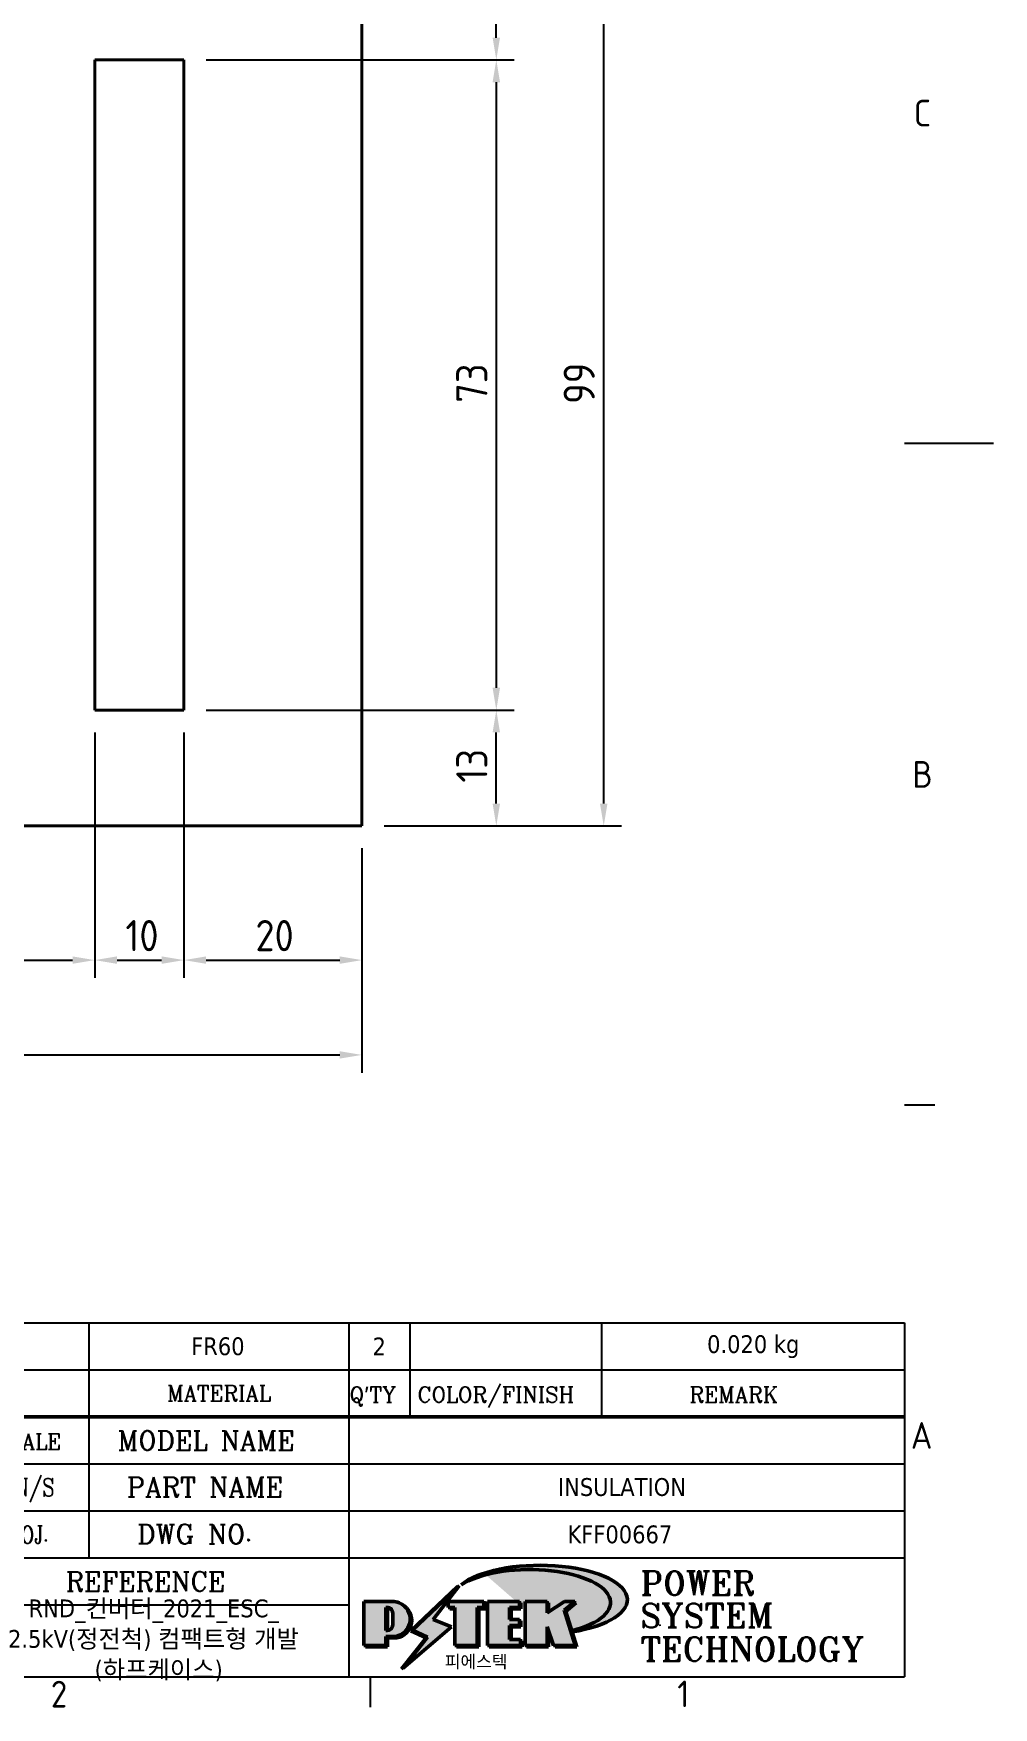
# Model space of a CAD drawing. Header units: millimetres. Extents: x 0 to 420, y 0 to 297.
# Drawn here: x 312.2 to 420, y 6.6 to 194.5 of the extents above; entities that cross this region are included whole.
import ezdxf
from ezdxf.enums import TextEntityAlignment as Align

# ---------------------------------------------------------------- set-up
doc = ezdxf.new("R2010")
doc.units = ezdxf.units.MM
doc.layers.get('0').update_dxf_attribs({"color": 3, "lineweight": 25})
for name, color, linetype, lineweight in [('가시적인 것(ISO)', 3, 'Continuous', 40), ('경계(ISO)', 7, 'Continuous', 25), ('제목(ISO)', 5, 'Continuous', 50), ('치수(ISO)', 2, 'Continuous', 25), ('해치(ISO)', 7, 'Continuous', 18)]:
    doc.layers.add(name, color=color, linetype=linetype, lineweight=lineweight)
doc.styles.add('HAN_370', font='', dxfattribs={"width": 2})
doc.styles.add('RC_284', font='ROMANC.shx')
doc.styles.add('RC_292', font='ROMANC.shx')
doc.styles.add('ROMANT_294', font='romant.shx')
doc.styles.add('문자 텍스트_PSTEK_POSCO', font='isocp.shx')
doc.styles.add('치수 텍스트_PSTEK_POSCO', font='isocp.shx')
doc.styles.add('텍스트 스타일198', font='tahoma.ttf')
doc.styles.add('텍스트 스타일333', font='ROMANC.shx', dxfattribs={"width": 0.800000011920929})
doc.styles.get('HAN_370').set_extended_font_data('GulimChe')
doc.dimstyles.new('치수_PSTEK_POSCO', dxfattribs={"dimtxt": 3.5, "dimasz": 2.5, "dimexe": 2, "dimexo": 2.5, "dimgap": 1, "dimtad": 1, "dimrnd": 1e-08, "dimdsep": 46, "dimtxsty": '치수 텍스트_PSTEK_POSCO', "dimcen": 0.09, "dimdle": 10, "dimclrd": 7, "dimclre": 7, "dimclrt": 2, "dimadec": 1, "dimazin": 2, "dimtfac": 1, "dimtmove": 0, "dimatfit": 3, "dimfxl": 0, "dimtolj": 1, "dimlwd": -1, "dimlwe": -1, "dimarcsym": 0})

# ---------------------------------------------------------------- blocks, each defined once
blk = doc.blocks.new('경계 Default Border')
at = {"layer": '경계(ISO)'}
for p, q in [((410, 74.25000190734863), (413.4000015258789, 74.25000190734863)), ((350, 10), (350, 6.599999666213989))]:
    blk.add_line(p, q, dxfattribs=at)
at = {"layer": '경계(ISO)', "flags": 128}
blk.add_lwpolyline([(420, 148.5000038146973), (410, 148.5000038146973)], dxfattribs=at)
at = {"layer": '경계(ISO)', "color": 2, "char_height": 3.00000011920929, "attachment_point": 7, "style": '문자 텍스트_PSTEK_POSCO'}
for s, insert in [('C', (411.0445395201643, 184.0963944559917)), ('B', (410.878270202895, 109.8463944559917)), ('A', (410.7144008173592, 35.61784856929444)), ('2', (314.127739416884, 6.57139439638704)), ('1', (384.4860661041481, 6.59999988079071))]:
    blk.add_mtext(s, dxfattribs=dict(at, insert=insert))
blk = doc.blocks.new('제목 블록 PSTEK')
for color, points in [(252, [(317.2195697678507, 17.0593801673321), (322.0326348870767, 21.62682475217465), (322.2781991042243, 21.94392121864296), (317.0471853425802, 16.97985676345368), (318.7512090904202, 16.1899260703855), (316.0018030350395, 12.71868385740789), (316.3356552234328, 13.00206718743325), (318.9235935156908, 16.2694494742633)]), (5, [(321.6183518841322, 17.4193704504104), (319.5281351041078, 18.24969419629727), (322.4505835294948, 22.02344462252142), (317.2195697678507, 17.0593801673321), (318.9235935156908, 16.2694494742633), (316.1741874603099, 12.79820726128571)]), (1, [(324.4839107253602, 19.60711530335299), (325.2419748254881, 19.60711530335299), (325.2419748254881, 20.25857663940324), (321.2266040451076, 20.25857663940324), (321.2266040451076, 19.60711530335299), (321.9846681452406, 19.60711530335299), (321.9846681452406, 15.3430047401139), (324.4839107253602, 15.3430047401139)]), (252, [(321.9846681452406, 19.60711530335299), (321.4042753185749, 19.60711530335299), (321.4042753185749, 19.45905590879572), (321.9846681452406, 19.45905590879572)]), (252, [(324.6615819988275, 19.45905590879572), (325.4196460989604, 19.45905590879572), (325.4196460989604, 20.11051724484596), (325.2419748254881, 20.11051724484596), (325.2419748254881, 19.60711530335299), (324.4839107253602, 19.60711530335299), (324.4839107253602, 15.3430047401139), (322.1623394187076, 15.3430047401139), (322.1623394187076, 15.19494534555726), (324.6615819988275, 15.19494534555726)]), (1, [(329.2277337269622, 20.25857663940324), (325.65654113025, 20.25857663940324), (325.65654113025, 15.3430047401139), (329.3580259941756, 15.3430047401139), (329.3580259941756, 15.9944660761648), (328.1137701654877, 15.9944660761648), (328.1137701654877, 17.56360607323003), (329.2277337269622, 17.56360607323003), (329.2277337269622, 18.25543873810179), (328.1137701654877, 18.25543873810179), (328.1137701654877, 19.60711530335299), (329.2277337269622, 19.60711530335299)]), (252, [(328.2914414389548, 19.45905590879572), (329.4054050004294, 19.45905590879572), (329.4054050004294, 20.11051724484596), (329.2277337269622, 20.11051724484596), (329.2277337269622, 19.60711530335299), (328.1137701654877, 19.60711530335299), (328.1137701654877, 18.25543873810179), (328.2914414389548, 18.25543873810179)]), (1, [(332.3312149849806, 20.25857663940324), (329.8592894925411, 20.25857663940324), (329.8592894925411, 15.3430047401139), (332.3312149849806, 15.3430047401139), (332.3312149849806, 17.4318630164523), (333.0701931098801, 15.3430047401139), (335.4855464857051, 15.3430047401139), (334.2514536401189, 19.30614745124769), (335.4379594596742, 20.25857663940324), (334.3071782107978, 20.25857663940324), (332.3312149849806, 18.99741471888304)]), (252, [(332.5088862584528, 20.1105172448466), (332.3312149849806, 20.1105172448466), (332.3312149849806, 18.99741471888368), (332.5088862584528, 19.11081371413894)]), (252, [(335.6156307331414, 20.11051724484596), (335.2535118015555, 20.11051724484596), (334.2514536401189, 19.30614745124769), (335.4855464857051, 15.3430047401139), (333.1954852176545, 15.3430047401139), (333.2478643833523, 15.19494534555726), (335.6632177591723, 15.19494534555726), (334.4291249135862, 19.15808805669106)]), (252, [(328.2914414389548, 17.41554667867274), (329.4054050004294, 17.41554667867274), (329.4054050004294, 18.10737934354514), (329.2277337269622, 18.10737934354514), (329.2277337269622, 17.56360607323003), (328.1137701654877, 17.56360607323003), (328.1137701654877, 15.9944660761648), (328.2914414389548, 15.9944660761648)]), (252, [(332.5088862584528, 16.92964231796647), (332.3312149849806, 17.43186301645164), (332.3312149849806, 15.3430047401139), (330.0369607660135, 15.3430047401139), (330.0369607660135, 15.19494534555726), (332.5088862584528, 15.19494534555726)]), (252, [(329.5356972676428, 15.8464066816075), (329.3580259941756, 15.8464066816075), (329.3580259941756, 15.3430047401139), (325.8342124037171, 15.3430047401139), (325.8342124037171, 15.19494534555726), (329.5356972676428, 15.19494534555726)])]:
    blk.add_hatch(color=color).paths.add_polyline_path(points)
h = blk.add_hatch(color=1)
edge = h.paths.add_edge_path(flags=0)
edge.add_line((314.2242174273352, 19.60711530335299), (314.2242174273352, 17.00126995915134))
edge.add_line((314.2242174273352, 17.00126995915134), (314.3485873187598, 17.00126995915134))
edge.add_arc((314.3485873187598, 17.6527312952023), 0.6514613360509371, 270, 360)
edge.add_line((315.0000486548106, 17.6527312952023), (315.0000486548106, 18.95565396730211))
edge.add_arc((314.3485873187598, 18.95565396730212), 0.6514613360508712, 0, 90)
edge.add_line((314.3485873187598, 19.60711530335299), (314.2242174273352, 19.60711530335299))
edge = h.paths.add_edge_path()
edge.add_arc((314.9847713324306, 18.28938669179658), 1.969189947606664, 269.9999999999959, 450)
edge.add_line((314.9847713324306, 20.25857663940318), (311.7664314776902, 20.25857663940324))
edge.add_line((311.7664314776902, 20.25857663940324), (311.7664314776902, 15.3430047401139))
edge.add_line((311.7664314776902, 15.3430047401139), (314.2242174273352, 15.3430047401139))
edge.add_line((314.2242174273352, 15.3430047401139), (314.2242174273352, 16.32019674418991))
edge.add_line((314.2242174273352, 16.32019674418991), (314.9847713324307, 16.32019674418991))
h = blk.add_hatch(color=252)
edge = h.paths.add_edge_path()
edge.add_arc((314.9847713324309, 18.28938669179657), 1.969189947606666, 270, 406.8278729790604)
edge.add_arc((315.1624426058984, 18.1413272972396), 1.969189947606962, -90, 53.560984836317004, ccw=False)
edge.add_line((315.1624426058984, 16.17213734963263), (314.4018887008024, 16.17213734963263))
edge.add_line((314.4018887008024, 16.17213734963263), (314.4018887008024, 15.19494534555726))
edge.add_line((314.4018887008024, 15.19494534555726), (311.9441027511573, 15.19494534555726))
edge.add_line((311.9441027511573, 15.19494534555726), (311.9441027511573, 15.3430047401139))
edge.add_line((311.9441027511573, 15.3430047401139), (314.2242174273352, 15.3430047401139))
edge.add_line((314.2242174273352, 15.3430047401139), (314.2242174273352, 16.32019674418991))
edge.add_line((314.2242174273352, 16.32019674418991), (314.9847713324309, 16.32019674418991))
h = blk.add_hatch(color=252)
edge = h.paths.add_edge_path()
edge.add_line((314.4018887008024, 19.45905590879572), (314.5262585922315, 19.45905590879572))
edge.add_arc((314.5262585922314, 18.80759457274939), 0.6514613360463194, 60.4189348879147, 90.00000000000318, ccw=False)
edge.add_arc((314.3485873187602, 18.95565396730057), 0.6514613360524251, 39.96992292766206, 90.00000000009999)
edge.add_line((314.3485873187591, 19.60711530335307), (314.2242174273352, 19.60711530335298))
edge.add_line((314.2242174273352, 19.60711530335299), (314.2242174273352, 17.00126995915134))
edge.add_line((314.2242174273352, 17.00126995915134), (314.3485873187591, 17.00126995915134))
edge.add_arc((314.3485873187568, 17.652731295233), 0.6514613360816299, 270.0000000002, 274.6930825552478)
edge.add_line((314.4018887008024, 17.0034541317032), (314.4018887008024, 19.45905590879572))
at = {"layer": '해치(ISO)'}
h = blk.add_hatch(color=140, dxfattribs=at)
edge = h.paths.add_edge_path()
edge.add_ellipse((330.3660919371412, 20.15576403068321), major_axis=(9.100907360794343, 0), ratio=0.4069904968023172, start_angle=301.3098473703837, end_angle=507.7436900681698)
edge.add_ellipse((331.5340919371412, 20.4634168429492), major_axis=(-9.82350664112931, 0), ratio=0.3942600559756514, start_angle=111.51207141178469, end_angle=334.47025347086895, ccw=False)
edge.add_line((335.1363447531188, 16.8601935978785), (335.0955236905705, 16.99119398620872))
at = {"color": 180}
for p, q in [((182.4757929790549, 51.56524660363496), (372.4757929537551, 51.56524660363496)), ((280.8758854511282, 51.56524660363496), (280.8758854511282, 41.00524660363494)), ((310.0881549537552, 51.56524660363496), (310.0881549537553, 41.00524660363494)), ((316.9044520275131, 51.56524660363496), (316.9044520275127, 41.00524660363494)), ((338.4566026226726, 51.56524660363496), (338.4566026226727, 41.00524660363494)), ((372.4757929537551, 51.56524660363496), (372.4757929537551, 11.79100474011389)), ((182.475792979055, 46.2852466036349), (372.4757929537551, 46.28524660363492)), ((280.8758854511282, 41.00524660363494), (280.8758854511282, 25.16524660363502)), ((310.088154953755, 41.00524660363494), (310.088154953755, 11.79100474011392)), ((206.451475290024, 35.72524660363497), (372.4757929537551, 35.72524660363497)), ((255.917593136736, 30.44524660363498), (372.4757929537552, 30.44524660363501)), ((255.9175931367359, 25.16524660363502), (372.4757929537552, 25.165246603635)), ((255.9175931367359, 19.88524660363481), (310.0881549537553, 19.88524660363481)), ((182.475792979055, 11.79100474011392), (372.4757929537551, 11.79100474011389))]:
    blk.add_line(p, q, dxfattribs=at)
at = {"color": 7, "lineweight": 50}
blk.add_line((206.451475290024, 41.00524660363494), (372.4757929537551, 41.00524660363496), dxfattribs=at)
at = {"color": 7}
for p, q in [((322.2781991042243, 21.94392121864296), (317.0471853425802, 16.97985676345368)), ((322.4505835294948, 22.02344462252142), (317.2195697678507, 17.0593801673321)), ((317.2195697678507, 17.0593801673321), (322.0326348870767, 21.62682475217465)), ((319.5281351041078, 18.24969419629727), (322.4505835294948, 22.02344462252142)), ((322.0326348870767, 21.62682475217465), (322.2781991042243, 21.94392121864296)), ((311.7664314776902, 20.25900474011391), (311.7664314776902, 15.34300474011391)), ((314.9847713324309, 20.25857663940324), (311.7664314776902, 20.25857663940324)), ((314.9847713324309, 20.25857663940324), (311.7664314776902, 20.25857663940324)), ((311.7664314776902, 20.25857663940324), (311.7664314776902, 15.3430047401139)), ((314.2242174273352, 17.00126995915134), (314.2242174273352, 19.60711530335299)), ((314.2242174273352, 19.60711530335299), (314.3485873187591, 19.60711530335299)), ((314.3485873187591, 19.60711530335299), (314.2242174273352, 19.60711530335299)), ((314.2242174273352, 19.60711530335299), (314.2242174273352, 17.00126995915134)), ((314.2242174273352, 17.00126995915134), (314.2242174273352, 19.60711530335299)), ((314.2242174273352, 19.60711530335299), (314.3485873187591, 19.60711530335299)), ((314.4018887008024, 19.45905590879572), (314.5262585922314, 19.45905590879572)), ((314.4018887008024, 17.0034541317032), (314.4018887008024, 19.45905590879572)), ((315.0000486548106, 18.95565396730275), (315.0000486548106, 17.65273129520161)), ((315.0000486548106, 18.95565396730275), (315.0000486548106, 17.65273129520161)), ((325.2419748254881, 20.25857663940324), (321.2266040451076, 20.25857663940324)), ((321.2266040451076, 20.25857663940324), (321.2266040451076, 19.60711530335299)), ((325.2419748254881, 20.25857663940324), (321.2266040451076, 20.25857663940324)), ((321.2266040451076, 20.25857663940324), (321.2266040451076, 19.60711530335299)), ((321.2266040451076, 19.60711530335299), (321.9846681452406, 19.60711530335299)), ((321.2266040451076, 19.60711530335299), (321.9846681452406, 19.60711530335299)), ((321.4042753185749, 19.60711530335299), (321.4042753185749, 19.45905590879572)), ((321.9846681452406, 19.60711530335299), (321.4042753185749, 19.60711530335299)), ((321.4042753185749, 19.45905590879572), (321.9846681452406, 19.45905590879572)), ((321.9846681452406, 19.60711530335299), (321.9846681452406, 15.3430047401139)), ((321.9846681452406, 19.45905590879572), (321.9846681452406, 19.60711530335299)), ((321.9846681452406, 19.60711530335299), (321.9846681452406, 15.3430047401139)), ((324.4839107253602, 19.60711530335299), (325.2419748254881, 19.60711530335299)), ((324.4839107253602, 15.3430047401139), (324.4839107253602, 19.60711530335299)), ((325.2419748254881, 19.60711530335299), (324.4839107253602, 19.60711530335299)), ((324.4839107253602, 19.60711530335299), (324.4839107253602, 15.3430047401139)), ((324.4839107253602, 19.60711530335299), (325.2419748254881, 19.60711530335299)), ((324.4839107253602, 15.3430047401139), (324.4839107253602, 19.60711530335299)), ((324.6615819988275, 19.45905590879572), (325.4196460989604, 19.45905590879572)), ((324.6615819988275, 15.19494534555726), (324.6615819988275, 19.45905590879572)), ((325.2419748254881, 19.60711530335299), (325.2419748254881, 20.25857663940324)), ((325.2419748254881, 19.60711530335299), (325.2419748254881, 20.25857663940324)), ((325.4196460989604, 20.11051724484596), (325.2419748254881, 20.11051724484596)), ((325.2419748254881, 20.11051724484596), (325.2419748254881, 19.60711530335299)), ((325.4196460989604, 19.45905590879572), (325.4196460989604, 20.11051724484596)), ((329.2277337269622, 20.25857663940324), (325.65654113025, 20.25857663940324)), ((325.65654113025, 20.25857663940324), (325.65654113025, 15.3430047401139)), ((325.65654113025, 20.25857663940324), (325.65654113025, 15.3430047401139)), ((329.2277337269622, 20.25857663940324), (325.65654113025, 20.25857663940324)), ((328.1137701654877, 18.25543873810179), (328.1137701654877, 19.60711530335299)), ((328.1137701654877, 19.60711530335299), (329.2277337269622, 19.60711530335299)), ((329.2277337269622, 19.60711530335299), (328.1137701654877, 19.60711530335299)), ((328.1137701654877, 19.60711530335299), (328.1137701654877, 18.25543873810179)), ((328.1137701654877, 18.25543873810179), (328.1137701654877, 19.60711530335299)), ((328.1137701654877, 19.60711530335299), (329.2277337269622, 19.60711530335299)), ((328.2914414389548, 18.25543873810179), (328.2914414389548, 19.45905590879572)), ((328.2914414389548, 19.45905590879572), (329.4054050004294, 19.45905590879572)), ((329.2277337269622, 19.60711530335299), (329.2277337269622, 20.25857663940324)), ((329.2277337269622, 19.60711530335299), (329.2277337269622, 20.25857663940324)), ((329.4054050004294, 20.11051724484596), (329.2277337269622, 20.11051724484596)), ((329.2277337269622, 20.11051724484596), (329.2277337269622, 19.60711530335299)), ((329.4054050004294, 19.45905590879572), (329.4054050004294, 20.11051724484596)), ((332.3312149849806, 20.25857663940324), (329.8592894925411, 20.25857663940324)), ((329.8592894925411, 20.25857663940324), (329.8592894925411, 15.3430047401139)), ((329.8592894925411, 20.25857663940324), (329.8592894925411, 15.3430047401139)), ((332.3312149849806, 20.25857663940324), (329.8592894925411, 20.25857663940324)), ((334.3071782107978, 20.25857663940324), (332.3312149849806, 18.99741471888304)), ((332.3312149849806, 18.99741471888304), (332.3312149849806, 20.25857663940324)), ((334.3071782107978, 20.25857663940324), (332.3312149849806, 18.99741471888304)), ((332.3312149849806, 18.99741471888304), (332.3312149849806, 20.25857663940324)), ((332.5088862584528, 20.1105172448466), (332.3312149849806, 20.1105172448466)), ((332.3312149849806, 20.1105172448466), (332.3312149849806, 18.99741471888368)), ((332.3312149849806, 18.99741471888368), (332.5088862584528, 19.11081371413894)), ((332.5088862584528, 19.11081371413894), (332.5088862584528, 20.1105172448466)), ((334.2514536401189, 19.30614745124769), (335.4379594596742, 20.25857663940324)), ((334.2514536401189, 19.30614745124769), (335.4379594596742, 20.25857663940324)), ((335.2535118015555, 20.11051724484596), (334.2514536401189, 19.30614745124769)), ((335.4855464857051, 15.3430047401139), (334.2514536401189, 19.30614745124769)), ((334.2514536401189, 19.30614745124769), (335.4855464857051, 15.3430047401139)), ((335.4855464857051, 15.3430047401139), (334.2514536401189, 19.30614745124769)), ((335.4379594596742, 20.25857663940324), (334.3071782107978, 20.25857663940324)), ((335.4379594596742, 20.25857663940324), (334.3071782107978, 20.25857663940324)), ((334.4291249135862, 19.15808805669104), (335.6156307331414, 20.11051724484596)), ((335.6632177591723, 15.19494534555726), (334.4291249135862, 19.15808805669104)), ((335.6156307331414, 20.11051724484596), (335.2535118015555, 20.11051724484596)), ((314.3485873187591, 17.00126995915134), (314.2242174273352, 17.00126995915134)), ((314.2242174273352, 17.00126995915134), (314.3485873187591, 17.00126995915134)), ((314.3485873187591, 17.00126995915134), (314.2242174273352, 17.00126995915134)), ((316.1741874603099, 12.79820726128571), (321.6183518841322, 17.4193704504104)), ((317.0471853425802, 16.97985676345368), (318.7512090904202, 16.1899260703855)), ((318.9235935156908, 16.2694494742633), (317.2195697678507, 17.0593801673321)), ((317.2195697678507, 17.0593801673321), (318.9235935156908, 16.2694494742633)), ((321.6183518841322, 17.4193704504104), (319.5281351041078, 18.24969419629727)), ((329.2277337269622, 18.25543873810179), (328.1137701654877, 18.25543873810179)), ((328.1137701654877, 18.25543873810179), (328.2914414389548, 18.25543873810179)), ((329.2277337269622, 18.25543873810179), (328.1137701654877, 18.25543873810179)), ((328.1137701654877, 17.56360607323003), (329.2277337269622, 17.56360607323003)), ((328.1137701654877, 15.9944660761648), (328.1137701654877, 17.56360607323003)), ((329.2277337269622, 17.56360607323003), (328.1137701654877, 17.56360607323003)), ((328.1137701654877, 17.56360607323003), (328.1137701654877, 15.9944660761648)), ((328.1137701654877, 17.56360607323003), (329.2277337269622, 17.56360607323003)), ((328.1137701654877, 15.9944660761648), (328.1137701654877, 17.56360607323003)), ((328.2914414389548, 15.9944660761648), (328.2914414389548, 17.41554667867274)), ((328.2914414389548, 17.41554667867274), (329.4054050004294, 17.41554667867274)), ((329.2277337269622, 17.56360607323003), (329.2277337269622, 18.25543873810179)), ((329.2277337269622, 17.56360607323003), (329.2277337269622, 18.25543873810179)), ((329.4054050004294, 18.10737934354514), (329.2277337269622, 18.10737934354514)), ((329.2277337269622, 18.10737934354514), (329.2277337269622, 17.56360607323003)), ((329.4054050004294, 17.41554667867274), (329.4054050004294, 18.10737934354514)), ((332.3312149849806, 17.4318630164523), (333.0701931098801, 15.3430047401139)), ((332.3312149849806, 15.3430047401139), (332.3312149849806, 17.4318630164523)), ((332.5088862584528, 16.92964231796647), (332.3312149849806, 17.43186301645164)), ((332.3312149849806, 17.43186301645164), (332.3312149849806, 15.3430047401139)), ((332.3312149849806, 17.4318630164523), (333.0701931098801, 15.3430047401139)), ((332.3312149849806, 15.3430047401139), (332.3312149849806, 17.4318630164523)), ((332.5088862584528, 15.19494534555726), (332.5088862584528, 16.92964231796647)), ((345.0447381189468, 17.50375595811051), (344.9867755289346, 17.689895936919)), ((311.7664314776902, 15.3430047401139), (314.2242174273352, 15.3430047401139)), ((311.7664314776902, 15.3430047401139), (314.2242174273352, 15.3430047401139)), ((314.2242174273352, 15.3430047401139), (311.9441027511573, 15.3430047401139)), ((311.9441027511573, 15.3430047401139), (311.9441027511573, 15.19494534555726)), ((311.9441027511573, 15.19494534555726), (314.4018887008024, 15.19494534555726)), ((314.2242174273352, 16.32019674418991), (314.9847713324309, 16.32019674418991)), ((314.2242174273352, 15.3430047401139), (314.2242174273352, 16.32019674418991)), ((314.9847713324309, 16.32019674418991), (314.2242174273352, 16.32019674418991)), ((314.2242174273352, 16.32019674418991), (314.2242174273352, 15.3430047401139)), ((314.2242174273352, 16.32019674418991), (314.9847713324309, 16.32019674418991)), ((314.2242174273352, 15.3430047401139), (314.2242174273352, 16.32019674418991)), ((314.4018887008024, 16.17213734963263), (315.162442605898, 16.17213734963263)), ((314.4018887008024, 15.19494534555726), (314.4018887008024, 16.17213734963263)), ((318.7512090904202, 16.1899260703855), (316.0018030350395, 12.71868385740789)), ((318.9235935156908, 16.2694494742633), (316.1741874603099, 12.79820726128571)), ((316.3356552234328, 13.00206718743325), (318.9235935156908, 16.2694494742633)), ((321.9846681452406, 15.3430047401139), (324.4839107253602, 15.3430047401139)), ((321.9846681452406, 15.3430047401139), (324.4839107253602, 15.3430047401139)), ((324.4839107253602, 15.3430047401139), (322.1623394187076, 15.3430047401139)), ((322.1623394187076, 15.3430047401139), (322.1623394187076, 15.19494534555726)), ((322.1623394187076, 15.19494534555726), (324.6615819988275, 15.19494534555726)), ((325.65654113025, 15.3430047401139), (329.3580259941756, 15.3430047401139)), ((325.65654113025, 15.3430047401139), (329.3580259941756, 15.3430047401139)), ((329.3580259941756, 15.3430047401139), (325.8342124037171, 15.3430047401139)), ((325.8342124037171, 15.3430047401139), (325.8342124037171, 15.19494534555726)), ((325.8342124037171, 15.19494534555726), (329.5356972676428, 15.19494534555726)), ((329.3580259941756, 15.9944660761648), (328.1137701654877, 15.9944660761648)), ((328.1137701654877, 15.9944660761648), (328.2914414389548, 15.9944660761648)), ((329.3580259941756, 15.9944660761648), (328.1137701654877, 15.9944660761648)), ((329.3580259941756, 15.3430047401139), (329.3580259941756, 15.9944660761648)), ((329.3580259941756, 15.3430047401139), (329.3580259941756, 15.9944660761648)), ((329.5356972676428, 15.8464066816075), (329.3580259941756, 15.8464066816075)), ((329.3580259941756, 15.8464066816075), (329.3580259941756, 15.3430047401139)), ((329.5356972676428, 15.19494534555726), (329.5356972676428, 15.8464066816075)), ((329.8592894925411, 15.3430047401139), (332.3312149849806, 15.3430047401139)), ((329.8592894925411, 15.3430047401139), (332.3312149849806, 15.3430047401139)), ((332.3312149849806, 15.3430047401139), (330.0369607660135, 15.3430047401139)), ((330.0369607660135, 15.3430047401139), (330.0369607660135, 15.19494534555726)), ((330.0369607660135, 15.19494534555726), (332.5088862584528, 15.19494534555726)), ((333.0701931098801, 15.3430047401139), (335.4855464857051, 15.3430047401139)), ((333.0701931098801, 15.3430047401139), (335.4855464857051, 15.3430047401139)), ((335.4855464857051, 15.3430047401139), (333.1954852176545, 15.3430047401139)), ((333.1954852176545, 15.3430047401139), (333.2478643833523, 15.19494534555726)), ((333.2478643833523, 15.19494534555726), (335.6632177591723, 15.19494534555726)), ((316.0018030350395, 12.71868385740789), (316.3356552234328, 13.00206718743325))]:
    blk.add_line(p, q, dxfattribs=at)
at = {"color": 5}
for p, q in [((322.4505835294948, 22.02344462252142), (317.2195697678507, 17.0593801673321)), ((319.5281351041078, 18.24969419629727), (322.4505835294948, 22.02344462252142)), ((316.1741874603099, 12.79820726128571), (321.6183518841322, 17.4193704504104)), ((317.2195697678507, 17.0593801673321), (318.9235935156908, 16.2694494742633)), ((321.6183518841322, 17.4193704504104), (319.5281351041078, 18.24969419629727)), ((318.9235935156908, 16.2694494742633), (316.1741874603099, 12.79820726128571))]:
    blk.add_line(p, q, dxfattribs=at)
at = {"color": 1}
for p, q in [((314.9847713324309, 20.25857663940324), (311.7664314776902, 20.25857663940324)), ((311.7664314776902, 20.25857663940324), (311.7664314776902, 15.3430047401139)), ((314.2242174273352, 17.00126995915134), (314.2242174273352, 19.60711530335299)), ((314.2242174273352, 19.60711530335299), (314.3485873187591, 19.60711530335299)), ((315.0000486548106, 18.95565396730275), (315.0000486548106, 17.65273129520161)), ((325.2419748254881, 20.25857663940324), (321.2266040451076, 20.25857663940324)), ((321.2266040451076, 20.25857663940324), (321.2266040451076, 19.60711530335299)), ((321.2266040451076, 19.60711530335299), (321.9846681452406, 19.60711530335299)), ((321.9846681452406, 19.60711530335299), (321.9846681452406, 15.3430047401139)), ((324.4839107253602, 19.60711530335299), (325.2419748254881, 19.60711530335299)), ((324.4839107253602, 15.3430047401139), (324.4839107253602, 19.60711530335299)), ((325.2419748254881, 19.60711530335299), (325.2419748254881, 20.25857663940324)), ((329.2277337269622, 20.25857663940324), (325.65654113025, 20.25857663940324)), ((325.65654113025, 20.25857663940324), (325.65654113025, 15.3430047401139)), ((328.1137701654877, 18.25543873810179), (328.1137701654877, 19.60711530335299)), ((328.1137701654877, 19.60711530335299), (329.2277337269622, 19.60711530335299)), ((329.2277337269622, 19.60711530335299), (329.2277337269622, 20.25857663940324)), ((332.3312149849806, 20.25857663940324), (329.8592894925411, 20.25857663940324)), ((329.8592894925411, 20.25857663940324), (329.8592894925411, 15.3430047401139)), ((334.3071782107978, 20.25857663940324), (332.3312149849806, 18.99741471888304)), ((332.3312149849806, 18.99741471888304), (332.3312149849806, 20.25857663940324)), ((334.2514536401189, 19.30614745124769), (335.4379594596742, 20.25857663940324)), ((335.4855464857051, 15.3430047401139), (334.2514536401189, 19.30614745124769)), ((335.4379594596742, 20.25857663940324), (334.3071782107978, 20.25857663940324)), ((314.3485873187591, 17.00126995915134), (314.2242174273352, 17.00126995915134)), ((329.2277337269622, 18.25543873810179), (328.1137701654877, 18.25543873810179)), ((328.1137701654877, 17.56360607323003), (329.2277337269622, 17.56360607323003)), ((328.1137701654877, 15.9944660761648), (328.1137701654877, 17.56360607323003)), ((329.2277337269622, 17.56360607323003), (329.2277337269622, 18.25543873810179)), ((332.3312149849806, 17.4318630164523), (333.0701931098801, 15.3430047401139)), ((332.3312149849806, 15.3430047401139), (332.3312149849806, 17.4318630164523)), ((311.7664314776902, 15.3430047401139), (314.2242174273352, 15.3430047401139)), ((314.2242174273352, 16.32019674418991), (314.9847713324309, 16.32019674418991)), ((314.2242174273352, 15.3430047401139), (314.2242174273352, 16.32019674418991)), ((321.9846681452406, 15.3430047401139), (324.4839107253602, 15.3430047401139)), ((325.65654113025, 15.3430047401139), (329.3580259941756, 15.3430047401139)), ((329.3580259941756, 15.9944660761648), (328.1137701654877, 15.9944660761648)), ((329.3580259941756, 15.3430047401139), (329.3580259941756, 15.9944660761648)), ((329.8592894925411, 15.3430047401139), (332.3312149849806, 15.3430047401139)), ((333.0701931098801, 15.3430047401139), (335.4855464857051, 15.3430047401139))]:
    blk.add_line(p, q, dxfattribs=at)
at = {"color": 7}
for centre, radius, start, end in [((314.3485873187598, 18.95565396730211), 0.6514613360508712, 0, 90), ((314.3485873187602, 18.95565396730057), 0.6514613360524251, 39.96992292766117, 90), ((314.3485873187598, 18.95565396730212), 0.6514613360508712, 0, 90), ((314.5262585922314, 18.80759457274939), 0.6514613360463193, 60.41893488791137, 90), ((314.9847713324309, 18.28938669179658), 1.969189947606665, 270, 90), ((314.9847713324309, 18.28938669179658), 1.969189947606665, 270, 90), ((314.9847713324307, 18.2893866917965), 1.969189947606594, 270, 46.82787297909833), ((315.1624426058984, 18.1413272972396), 1.969189947606961, 270, 53.56098483636067), ((314.3485873187597, 17.65273129520228), 0.6514613360509381, 270, 0), ((314.3485873187598, 17.6527312952023), 0.6514613360509381, 270, 0), ((314.3485873187568, 17.652731295233), 0.6514613360816299, 270, 274.6930825552478)]:
    blk.add_arc(centre, radius, start, end, dxfattribs=at)
at = {"color": 1}
for centre, radius, start, end in [((314.3485873187598, 18.95565396730211), 0.6514613360508712, 0, 90), ((314.9847713324309, 18.28938669179657), 1.969189947606665, 270, 90), ((314.3485873187598, 17.6527312952023), 0.6514613360509381, 270, 0)]:
    blk.add_arc(centre, radius, start, end, dxfattribs=at)
at = {"layer": '제목(ISO)'}
for p, q in [((322.2781991042243, 21.94392121864296), (317.0471853425802, 16.97985676345368)), ((322.4505835294948, 22.02344462252142), (317.2195697678507, 17.0593801673321)), ((317.2195697678507, 17.0593801673321), (322.0326348870767, 21.62682475217465)), ((319.5281351041078, 18.24969419629727), (322.4505835294948, 22.02344462252142)), ((322.0326348870767, 21.62682475217465), (322.2781991042243, 21.94392121864296)), ((314.9847713324306, 20.25857663940324), (311.7664314776902, 20.25857663940324)), ((311.7664314776902, 20.25857663940324), (311.7664314776902, 15.3430047401139)), ((314.2242174273352, 17.00126995915134), (314.2242174273352, 19.60711530335299)), ((314.2242174273352, 19.60711530335299), (314.3485873187598, 19.60711530335299)), ((314.3485873187591, 19.60711530335299), (314.2242174273352, 19.60711530335299)), ((314.2242174273352, 19.60711530335299), (314.2242174273352, 17.00126995915134)), ((314.4018887008024, 19.45905590879572), (314.5262585922314, 19.45905590879572)), ((314.4018887008024, 17.0034541317032), (314.4018887008024, 19.45905590879572)), ((315.0000486548106, 18.95565396730211), (315.0000486548106, 17.6527312952023)), ((325.2419748254881, 20.25857663940324), (321.2266040451076, 20.25857663940324)), ((321.2266040451076, 20.25857663940324), (321.2266040451076, 19.60711530335299)), ((321.2266040451076, 19.60711530335299), (321.9846681452406, 19.60711530335299)), ((321.9846681452406, 19.60711530335299), (321.4042753185749, 19.60711530335299)), ((321.4042753185749, 19.60711530335299), (321.4042753185749, 19.45905590879572)), ((321.4042753185749, 19.45905590879572), (321.9846681452406, 19.45905590879572)), ((321.9846681452406, 19.60711530335299), (321.9846681452406, 15.3430047401139)), ((321.9846681452406, 19.45905590879572), (321.9846681452406, 19.60711530335299)), ((324.4839107253602, 19.60711530335299), (325.2419748254881, 19.60711530335299)), ((324.4839107253602, 15.3430047401139), (324.4839107253602, 19.60711530335299)), ((325.2419748254881, 19.60711530335299), (324.4839107253602, 19.60711530335299)), ((324.4839107253602, 19.60711530335299), (324.4839107253602, 15.3430047401139)), ((324.6615819988275, 19.45905590879572), (325.4196460989604, 19.45905590879572)), ((324.6615819988275, 15.19494534555726), (324.6615819988275, 19.45905590879572)), ((325.2419748254881, 19.60711530335299), (325.2419748254881, 20.25857663940324)), ((325.4196460989604, 20.11051724484596), (325.2419748254881, 20.11051724484596)), ((325.2419748254881, 20.11051724484596), (325.2419748254881, 19.60711530335299)), ((325.4196460989604, 19.45905590879572), (325.4196460989604, 20.11051724484596)), ((329.2277337269622, 20.25857663940324), (325.65654113025, 20.25857663940324)), ((325.65654113025, 20.25857663940324), (325.65654113025, 15.3430047401139)), ((328.1137701654877, 18.25543873810179), (328.1137701654877, 19.60711530335299)), ((328.1137701654877, 19.60711530335299), (329.2277337269622, 19.60711530335299)), ((329.2277337269622, 19.60711530335299), (328.1137701654877, 19.60711530335299)), ((328.1137701654877, 19.60711530335299), (328.1137701654877, 18.25543873810179)), ((328.2914414389548, 19.45905590879572), (329.4054050004294, 19.45905590879572)), ((328.2914414389548, 18.25543873810179), (328.2914414389548, 19.45905590879572)), ((329.2277337269622, 19.60711530335299), (329.2277337269622, 20.25857663940324)), ((329.4054050004294, 20.11051724484596), (329.2277337269622, 20.11051724484596)), ((329.2277337269622, 20.11051724484596), (329.2277337269622, 19.60711530335299)), ((329.4054050004294, 19.45905590879572), (329.4054050004294, 20.11051724484596)), ((332.3312149849806, 20.25857663940324), (329.8592894925411, 20.25857663940324)), ((329.8592894925411, 20.25857663940324), (329.8592894925411, 15.3430047401139)), ((334.3071782107978, 20.25857663940324), (332.3312149849806, 18.99741471888304)), ((332.3312149849806, 18.99741471888304), (332.3312149849806, 20.25857663940324)), ((332.5088862584528, 20.1105172448466), (332.3312149849806, 20.1105172448466)), ((332.3312149849806, 20.1105172448466), (332.3312149849806, 18.99741471888368)), ((332.3312149849806, 18.99741471888368), (332.5088862584528, 19.11081371413894)), ((332.5088862584528, 19.11081371413894), (332.5088862584528, 20.1105172448466)), ((334.2514536401189, 19.30614745124769), (335.4379594596742, 20.25857663940324)), ((335.2535118015555, 20.11051724484596), (334.2514536401189, 19.30614745124769)), ((335.4855464857051, 15.3430047401139), (334.2514536401189, 19.30614745124769)), ((334.2514536401189, 19.30614745124769), (335.4855464857051, 15.3430047401139)), ((335.4379594596742, 20.25857663940324), (334.3071782107978, 20.25857663940324)), ((334.4291249135862, 19.15808805669106), (335.6156307331414, 20.11051724484596)), ((335.6632177591723, 15.19494534555726), (334.4291249135862, 19.15808805669106)), ((335.6156307331414, 20.11051724484596), (335.2535118015555, 20.11051724484596)), ((314.3485873187598, 17.00126995915134), (314.2242174273352, 17.00126995915134)), ((314.2242174273352, 17.00126995915134), (314.3485873187591, 17.00126995915134)), ((316.1741874603099, 12.79820726128571), (321.6183518841322, 17.4193704504104)), ((317.0471853425802, 16.97985676345368), (318.7512090904202, 16.1899260703855)), ((317.2195697678507, 17.0593801673321), (318.9235935156908, 16.2694494742633)), ((318.9235935156908, 16.2694494742633), (317.2195697678507, 17.0593801673321)), ((321.6183518841322, 17.4193704504104), (319.5281351041078, 18.24969419629727)), ((329.2277337269622, 18.25543873810179), (328.1137701654877, 18.25543873810179)), ((328.1137701654877, 18.25543873810179), (328.2914414389548, 18.25543873810179)), ((328.1137701654877, 15.9944660761648), (328.1137701654877, 17.56360607323003)), ((328.1137701654877, 17.56360607323003), (329.2277337269622, 17.56360607323003)), ((329.2277337269622, 17.56360607323003), (328.1137701654877, 17.56360607323003)), ((328.1137701654877, 17.56360607323003), (328.1137701654877, 15.9944660761648)), ((328.2914414389548, 17.41554667867274), (329.4054050004294, 17.41554667867274)), ((328.2914414389548, 15.9944660761648), (328.2914414389548, 17.41554667867274)), ((329.2277337269622, 17.56360607323003), (329.2277337269622, 18.25543873810179)), ((329.4054050004294, 18.10737934354514), (329.2277337269622, 18.10737934354514)), ((329.2277337269622, 18.10737934354514), (329.2277337269622, 17.56360607323003)), ((329.4054050004294, 17.41554667867274), (329.4054050004294, 18.10737934354514)), ((332.3312149849806, 15.3430047401139), (332.3312149849806, 17.4318630164523)), ((332.3312149849806, 17.4318630164523), (333.0701931098801, 15.3430047401139)), ((332.5088862584528, 16.92964231796647), (332.3312149849806, 17.43186301645164)), ((332.3312149849806, 17.43186301645164), (332.3312149849806, 15.3430047401139)), ((332.5088862584528, 15.19494534555726), (332.5088862584528, 16.92964231796647)), ((311.7664314776902, 15.3430047401139), (314.2242174273352, 15.3430047401139)), ((314.2242174273352, 15.3430047401139), (311.9441027511573, 15.3430047401139)), ((311.9441027511573, 15.3430047401139), (311.9441027511573, 15.19494534555726)), ((311.9441027511573, 15.19494534555726), (314.4018887008024, 15.19494534555726)), ((314.2242174273352, 15.3430047401139), (314.2242174273352, 16.32019674418991)), ((314.2242174273352, 16.32019674418991), (314.9847713324307, 16.32019674418991)), ((314.9847713324309, 16.32019674418991), (314.2242174273352, 16.32019674418991)), ((314.2242174273352, 16.32019674418991), (314.2242174273352, 15.3430047401139)), ((314.4018887008024, 15.19494534555726), (314.4018887008024, 16.17213734963263)), ((314.4018887008024, 16.17213734963263), (315.1624426058984, 16.17213734963263)), ((318.7512090904202, 16.1899260703855), (316.0018030350395, 12.71868385740789)), ((318.9235935156908, 16.2694494742633), (316.1741874603099, 12.79820726128571)), ((316.3356552234328, 13.00206718743325), (318.9235935156908, 16.2694494742633)), ((321.9846681452406, 15.3430047401139), (324.4839107253602, 15.3430047401139)), ((324.4839107253602, 15.3430047401139), (322.1623394187076, 15.3430047401139)), ((322.1623394187076, 15.3430047401139), (322.1623394187076, 15.19494534555726)), ((322.1623394187076, 15.19494534555726), (324.6615819988275, 15.19494534555726)), ((325.65654113025, 15.3430047401139), (329.3580259941756, 15.3430047401139)), ((329.3580259941756, 15.3430047401139), (325.8342124037171, 15.3430047401139)), ((325.8342124037171, 15.3430047401139), (325.8342124037171, 15.19494534555726)), ((325.8342124037171, 15.19494534555726), (329.5356972676428, 15.19494534555726)), ((329.3580259941756, 15.9944660761648), (328.1137701654877, 15.9944660761648)), ((328.1137701654877, 15.9944660761648), (328.2914414389548, 15.9944660761648)), ((329.3580259941756, 15.3430047401139), (329.3580259941756, 15.9944660761648)), ((329.5356972676428, 15.8464066816075), (329.3580259941756, 15.8464066816075)), ((329.3580259941756, 15.8464066816075), (329.3580259941756, 15.3430047401139)), ((329.5356972676428, 15.19494534555726), (329.5356972676428, 15.8464066816075)), ((329.8592894925411, 15.3430047401139), (332.3312149849806, 15.3430047401139)), ((332.3312149849806, 15.3430047401139), (330.0369607660135, 15.3430047401139)), ((330.0369607660135, 15.3430047401139), (330.0369607660135, 15.19494534555726)), ((330.0369607660135, 15.19494534555726), (332.5088862584528, 15.19494534555726)), ((333.0701931098801, 15.3430047401139), (335.4855464857051, 15.3430047401139)), ((335.4855464857051, 15.3430047401139), (333.1954852176545, 15.3430047401139)), ((333.1954852176545, 15.3430047401139), (333.2478643833523, 15.19494534555726)), ((333.2478643833523, 15.19494534555726), (335.6632177591723, 15.19494534555726)), ((316.0018030350395, 12.71868385740789), (316.3356552234328, 13.00206718743325))]:
    blk.add_line(p, q, dxfattribs=at)
at = {"layer": '제목(ISO)', "color": 4}
blk.add_line((335.1363447531188, 16.8601935978785), (335.0955236905705, 16.99119398620872), dxfattribs=at)
at = {"layer": '제목(ISO)'}
for centre, radius, start, end in [((314.3485873187598, 18.95565396730212), 0.6514613360508712, 0, 90), ((314.3485873187602, 18.95565396730057), 0.6514613360524251, 39.96992292766117, 90), ((314.5262585922314, 18.80759457274939), 0.6514613360463193, 60.41893488791137, 90), ((314.9847713324306, 18.28938669179658), 1.969189947606664, 46.82787297909431, 90), ((314.9847713324307, 18.2893866917965), 1.969189947606594, 270, 46.82787297909833), ((314.9847713324309, 18.28938669179657), 1.969189947606666, 270, 46.8278729790603), ((315.1624426058984, 18.1413272972396), 1.969189947606962, 270, 53.56098483631701), ((314.3485873187598, 17.6527312952023), 0.6514613360509371, 270, 0), ((314.3485873187568, 17.652731295233), 0.6514613360816299, 270, 274.6930825552478)]:
    blk.add_arc(centre, radius, start, end, dxfattribs=at)
at = {"layer": '제목(ISO)', "color": 4}
for centre, major_axis, ratio, start_param, end_param in [((331.5340919371412, 20.4634168429492), (9.82350664112931, 0), 0.3942600559756514, 5.087845455444478, 8.97919982663645), ((330.3660919371412, 20.15576403068321), (9.100907360794343, 0), 0.4069904968023172, 5.258848905294775, 8.861799147915196)]:
    blk.add_ellipse(centre, major_axis=major_axis, ratio=ratio, start_param=start_param, end_param=end_param, dxfattribs=at)
at = {"color": 2, "style": 'RC_284'}
blk.add_text('MATERIAL', height=1.742399930953979, dxfattribs=at).set_placement((295.4820202024417, 43.64524660363492), align=Align.MIDDLE_CENTER)
at = {"color": 2}
for s, height, style, p in [("Q'TY", 1.742399930953979, 'RC_284', (310.1440786515383, 42.62317362549192)), ('COLOR/FINISH', 1.742399930953979, 'RC_284', (317.7725341324144, 42.62317362549192)), ('REMARK', 1.742399930953979, 'RC_284', (348.346649953877, 42.62317362549192)), ('SCALE', 1.742399930953979, 'RC_284', (270.2934779252897, 37.34317362549218)), ('MODEL NAME', 2.178000062704086, 'RC_292', (284.096330289083, 37.25462520371384)), ('PART NAME', 2.178000062704086, 'RC_292', (285.1416959765849, 32.03045329421792)), (' DWG NO.', 2.178000062704086, 'RC_292', (284.8124284083233, 26.75045329421772)), ('REFERENCE', 2.178000062704086, 'RC_292', (278.2741065029841, 21.43214925458022))]:
    blk.add_text(s, height=height, dxfattribs=dict(at, style=style)).set_placement(p)
at = {"color": 7, "style": '텍스트 스타일333', "width": 0.7999999523162842}
blk.add_text('N/S', height=2.000000029802322, dxfattribs=at).set_placement((274.7838860285014, 33.08524660363496), align=Align.MIDDLE_CENTER)
at = {"color": 2, "style": '텍스트 스타일333', "width": 0.7999999523162842}
blk.add_text('3rd ANGLE PROJ.', height=2.000000029802322, dxfattribs=at).set_placement((256.8430306642954, 26.76148381654429))
at = {"color": 7, "style": 'ROMANT_294'}
for s, p in [('POWER', (342.82727231297, 20.97115304607566)), ('SYSTEM', (342.82727231297, 17.3284636719184)), ('TECHNOLOGY', (342.82727231297, 13.57194088644453))]:
    blk.add_text(s, height=2.700000107288361, dxfattribs=at).set_placement(p)
at = {"color": 7, "insert": (320.8519732224835, 14.21236326823155), "char_height": 1.400000005960464, "attachment_point": 1, "line_spacing_factor": 0.3319999873638153, "style": 'HAN_370'}
blk.add_mtext('\\fHY견고딕|b0|i0;\\H1.4000;피에스텍', dxfattribs=at)
at = {"layer": '제목(ISO)', "color": 7, "style": '텍스트 스타일198'}
for tag, p in [('부품_번호_001', (195.9690160300735, 47.68071419841495)), ('설명_001', (224.5459970139152, 48.1538814053939)), ('재질_001', (292.3638200418054, 47.92591818687281)), ("3._Q'TY_001", (312.7327037528258, 47.90442725317898)), ('질량\\P3;_001', (350.3046145979153, 48.1643332325385)), ('제목_001', (333.5584662743366, 32.12134217035067)), ('부품_번호_001', (334.6282562833055, 26.80591818687283)), ('설계자_001', (210.6823963971569, 25.23312566343435)), ('점검자_001', (226.4283219502686, 25.23446884679021)), ('프로젝트_001', (274.1013553075239, 18.4934277391087)), ('시트_크기_001', (260.807090429518, 14.83812566343425)), ('프로젝트_002', (271.7976521650339, 15.06954850045719)), ('작성_날짜_001', (207.6662781715662, 13.26600473167383)), ('프로젝트_003', (281.5193886380515, 11.64566926180568))]:
    blk.add_attdef(tag, p, '', height=2.000000029802322, dxfattribs=at)
for tag, p in [('4._COLOR', (327.6805273250926, 48.92524660363493)), ('1._MODEL_NAME', (341.233897335037, 38.36524660363497)), ('엔지니어링_승인자', (247.673240162284, 26.23312567187446)), ('점검_날짜', (231.1845342133799, 14.26600474011394)), ('엔지니어링_승인_날짜', (247.6732401622839, 14.26600474011394))]:
    blk.add_attdef(tag, text='', height=2.000000029802322, dxfattribs=at).set_placement(p, align=Align.MIDDLE_CENTER)
blk = doc.blocks.new('*D23')
at = {"layer": 'Defpoints', "color": 0}
for p in [(349.0664043576478, 204.5637129435302), (376.2215990446441, 204.5637129435302), (349.0664043576478, 105.5637129435301)]:
    blk.add_point(p, dxfattribs=at)
at = {"layer": '치수(ISO)', "color": 7}
for p, q in [((351.5664043576478, 204.5637129435302), (378.2215990446441, 204.5637129435302)), ((376.2215990446441, 108.0637129435301), (376.2215990446441, 202.0637129435302)), ((351.5664043576478, 105.5637129435301), (378.2215990446441, 105.5637129435301))]:
    blk.add_line(p, q, dxfattribs=at)
for points in [[(375.8049323779774, 202.0637129435302), (376.6382657113108, 202.0637129435302), (376.2215990446441, 204.5637129435302)], [(375.8049323779774, 108.0637129435301), (376.6382657113107, 108.0637129435301), (376.2215990446441, 105.5637129435301)]]:
    blk.add_solid(points, dxfattribs=at)
at = {"layer": '치수(ISO)', "color": 2, "insert": (373.4715990446441, 152.9409369818618), "char_height": 3.5, "attachment_point": 4, "rotation": 90, "style": '치수 텍스트_PSTEK_POSCO'}
blk.add_mtext('\\A1;99', dxfattribs=at)
blk = doc.blocks.new('*D24')
at = {"layer": 'Defpoints', "color": 0}
for p in [(40.06640435764778, 105.5637129435301), (349.0664043576478, 105.5637129435301), (349.0664043576478, 79.84711056361691)]:
    blk.add_point(p, dxfattribs=at)
at = {"layer": '치수(ISO)', "color": 7}
for p, q in [((40.06640435764778, 103.0637129435301), (40.06640435764778, 77.84711056361691)), ((349.0664043576478, 103.0637129435301), (349.0664043576478, 77.84711056361691)), ((42.56640435764778, 79.84711056361691), (346.5664043576478, 79.84711056361691))]:
    blk.add_line(p, q, dxfattribs=at)
for points in [[(42.56640435764778, 80.26377723028358), (42.56640435764778, 79.43044389695024), (40.06640435764778, 79.84711056361691)], [(346.5664043576478, 80.26377723028358), (346.5664043576478, 79.43044389695024), (349.0664043576478, 79.84711056361691)]]:
    blk.add_solid(points, dxfattribs=at)
at = {"layer": '치수(ISO)', "color": 2, "insert": (191.2911157693947, 82.59711056361691), "char_height": 3.5, "attachment_point": 4, "style": '치수 텍스트_PSTEK_POSCO'}
blk.add_mtext('\\A1;309', dxfattribs=at)
blk = doc.blocks.new('*D25')
at = {"layer": 'Defpoints', "color": 0}
for p in [(329.0664043576478, 191.5637129435302), (329.0664043576478, 118.5637129435301), (364.1585587724608, 118.5637129435301)]:
    blk.add_point(p, dxfattribs=at)
at = {"layer": '치수(ISO)', "color": 7}
for p, q in [((331.5664043576478, 191.5637129435302), (366.1585587724608, 191.5637129435302)), ((364.1585587724608, 189.0637129435302), (364.1585587724608, 121.0637129435301)), ((331.5664043576478, 118.5637129435301), (366.1585587724608, 118.5637129435301))]:
    blk.add_line(p, q, dxfattribs=at)
for points in [[(363.7418921057941, 189.0637129435302), (364.5752254391275, 189.0637129435302), (364.1585587724608, 191.5637129435302)], [(363.7418921057941, 121.0637129435301), (364.5752254391275, 121.0637129435301), (364.1585587724608, 118.5637129435301)]]:
    blk.add_solid(points, dxfattribs=at)
at = {"layer": '치수(ISO)', "color": 2, "insert": (361.4085587724608, 153.0662255701149), "char_height": 3.5, "attachment_point": 4, "rotation": 90, "style": '치수 텍스트_PSTEK_POSCO'}
blk.add_mtext('\\A1;73', dxfattribs=at)
blk = doc.blocks.new('*D26')
at = {"layer": 'Defpoints', "color": 0}
for p in [(329.0664043576478, 118.5637129435301), (364.1585587724608, 118.5637129435301), (349.0664043576478, 105.5637129435301)]:
    blk.add_point(p, dxfattribs=at)
at = {"layer": '치수(ISO)', "color": 7}
for p, q in [((331.5664043576478, 118.5637129435301), (366.1585587724608, 118.5637129435301)), ((364.1585587724608, 108.0637129435301), (364.1585587724608, 116.0637129435301)), ((351.5664043576478, 105.5637129435301), (366.1585587724608, 105.5637129435301))]:
    blk.add_line(p, q, dxfattribs=at)
for points in [[(363.7418921057941, 116.0637129435301), (364.5752254391275, 116.0637129435301), (364.1585587724608, 118.5637129435301)], [(363.7418921057941, 108.0637129435301), (364.5752254391275, 108.0637129435301), (364.1585587724608, 105.5637129435301)]]:
    blk.add_solid(points, dxfattribs=at)
at = {"layer": '치수(ISO)', "color": 2, "insert": (361.4085587724608, 110.4162255701148), "char_height": 3.5, "attachment_point": 4, "rotation": 90, "style": '치수 텍스트_PSTEK_POSCO'}
blk.add_mtext('\\A1;13', dxfattribs=at)
blk = doc.blocks.new('*D27')
at = {"layer": 'Defpoints', "color": 0}
for p in [(349.0664043576478, 204.5637129435302), (364.1585587724608, 204.5637129435302), (329.0664043576478, 191.5637129435302)]:
    blk.add_point(p, dxfattribs=at)
at = {"layer": '치수(ISO)', "color": 7}
for p, q in [((351.5664043576478, 204.5637129435302), (366.1585587724608, 204.5637129435302)), ((364.1585587724608, 194.0637129435302), (364.1585587724608, 202.0637129435302)), ((331.5664043576478, 191.5637129435302), (366.1585587724608, 191.5637129435302))]:
    blk.add_line(p, q, dxfattribs=at)
for points in [[(363.7418921057941, 202.0637129435302), (364.5752254391275, 202.0637129435302), (364.1585587724608, 204.5637129435302)], [(363.7418921057941, 194.0637129435302), (364.5752254391275, 194.0637129435302), (364.1585587724608, 191.5637129435302)]]:
    blk.add_solid(points, dxfattribs=at)
at = {"layer": '치수(ISO)', "color": 2, "insert": (361.4085587724608, 196.4162255701148), "char_height": 3.5, "attachment_point": 4, "rotation": 90, "style": '치수 텍스트_PSTEK_POSCO'}
blk.add_mtext('\\A1;13', dxfattribs=at)
blk = doc.blocks.new('*D32')
at = {"layer": 'Defpoints', "color": 0}
for p in [(190.0664043576478, 118.5637129435301), (319.0664043576478, 118.5637129435301), (319.0664043576478, 90.49096939096313)]:
    blk.add_point(p, dxfattribs=at)
at = {"layer": '치수(ISO)', "color": 7}
for p, q in [((190.0664043576478, 116.0637129435301), (190.0664043576478, 88.49096939096313)), ((319.0664043576478, 116.0637129435301), (319.0664043576478, 88.49096939096313)), ((192.5664043576478, 90.49096939096313), (316.5664043576478, 90.49096939096313))]:
    blk.add_line(p, q, dxfattribs=at)
for points in [[(192.5664043576478, 90.9076360576298), (192.5664043576478, 90.07430272429646), (190.0664043576478, 90.49096939096313)], [(316.5664043576478, 90.9076360576298), (316.5664043576478, 90.07430272429646), (319.0664043576478, 90.49096939096313)]]:
    blk.add_solid(points, dxfattribs=at)
at = {"layer": '치수(ISO)', "color": 2, "insert": (251.6511157693948, 93.2413138791521), "char_height": 3.5, "attachment_point": 4, "style": '치수 텍스트_PSTEK_POSCO'}
blk.add_mtext('\\A1;129', dxfattribs=at)
blk = doc.blocks.new('*D33')
at = {"layer": 'Defpoints', "color": 0}
for p in [(319.0664043576478, 118.5637129435301), (329.0664043576478, 118.5637129435301), (329.0664043576478, 90.49096939096313)]:
    blk.add_point(p, dxfattribs=at)
at = {"layer": '치수(ISO)', "color": 7}
for p, q in [((319.0664043576478, 116.0637129435301), (319.0664043576478, 88.49096939096313)), ((329.0664043576478, 116.0637129435301), (329.0664043576478, 88.49096939096313)), ((321.5664043576478, 90.49096939096313), (326.5664043576478, 90.49096939096313))]:
    blk.add_line(p, q, dxfattribs=at)
for points in [[(321.5664043576478, 90.9076360576298), (321.5664043576478, 90.07430272429646), (319.0664043576478, 90.49096939096313)], [(326.5664043576478, 90.9076360576298), (326.5664043576478, 90.07430272429646), (329.0664043576478, 90.49096939096313)]]:
    blk.add_solid(points, dxfattribs=at)
at = {"layer": '치수(ISO)', "color": 2, "insert": (322.5000264048919, 93.24096939096313), "char_height": 3.5, "attachment_point": 4, "style": '치수 텍스트_PSTEK_POSCO'}
blk.add_mtext('\\A1;10', dxfattribs=at)
blk = doc.blocks.new('*D34')
at = {"layer": 'Defpoints', "color": 0}
for p in [(329.0664043576478, 118.5637129435301), (349.0664043576478, 105.5637129435301), (349.0664043576478, 90.49096939096313)]:
    blk.add_point(p, dxfattribs=at)
at = {"layer": '치수(ISO)', "color": 7}
for p, q in [((329.0664043576478, 116.0637129435301), (329.0664043576478, 88.49096939096313)), ((349.0664043576478, 103.0637129435301), (349.0664043576478, 88.49096939096313)), ((331.5664043576478, 90.49096939096313), (346.5664043576478, 90.49096939096313))]:
    blk.add_line(p, q, dxfattribs=at)
for points in [[(331.5664043576478, 90.9076360576298), (331.5664043576478, 90.07430272429646), (329.0664043576478, 90.49096939096313)], [(346.5664043576478, 90.9076360576298), (346.5664043576478, 90.07430272429646), (349.0664043576478, 90.49096939096313)]]:
    blk.add_solid(points, dxfattribs=at)
at = {"layer": '치수(ISO)', "color": 2, "insert": (337.105587428514, 93.2413138791521), "char_height": 3.5, "attachment_point": 4, "style": '치수 텍스트_PSTEK_POSCO'}
blk.add_mtext('\\A1;20', dxfattribs=at)

msp = doc.modelspace()

# ---------------------------------------------------------------- linework, layer by layer
at = {"layer": '가시적인 것(ISO)'}
for p, q in [((349.0664043576478, 105.5637129435301), (349.0664043576478, 204.5637129435302)), ((319.0664043576478, 118.5637129435301), (319.0664043576478, 191.5637129435302)), ((319.0664043576478, 191.5637129435302), (329.0664043576478, 191.5637129435302)), ((329.0664043576478, 191.5637129435302), (329.0664043576478, 118.5637129435301)), ((329.0664043576478, 118.5637129435301), (319.0664043576478, 118.5637129435301)), ((40.06640435764778, 105.5637129435301), (349.0664043576478, 105.5637129435301))]:
    msp.add_line(p, q, dxfattribs=at)

# ---------------------------------------------------------------- block references
msp.add_blockref('경계 Default Border', (0, 0))
ref = msp.add_blockref('제목 블록 PSTEK', (37.52420704624484, -1.791004740113895))
ref.add_attrib('프로젝트_001', 'RND_컨버터_2021_ESC_', (311.6255623537687, 16.70242299899481), dxfattribs={"layer": '제목(ISO)', "color": 7, "height": 2.000000029802322, "style": '텍스트 스타일198'})
ref.add_attrib("3._Q'TY_001", '2', (350.2569107990707, 46.11342251306508), dxfattribs={"layer": '제목(ISO)', "color": 7, "height": 2.000000029802322, "style": '텍스트 스타일198'})
ref.add_attrib('재질_001', 'FR60', (329.8880270880503, 46.13491344675892), dxfattribs={"layer": '제목(ISO)', "color": 7, "height": 2.000000029802322, "style": '텍스트 스타일198'})
ref.add_attrib('부품_번호_001', 'KFF00667', (372.1524633295502, 25.01491344675893), dxfattribs={"layer": '제목(ISO)', "color": 7, "height": 2.000000029802322, "style": '텍스트 스타일198'})
ref.add_attrib('질량\\P3;_001', '0.020 kg', (387.8288216441601, 46.3733284924246), dxfattribs={"layer": '제목(ISO)', "color": 7, "height": 2.000000029802322, "style": '텍스트 스타일198'})
ref.add_attrib('제목_001', 'INSULATION', (371.0826733205815, 30.33033743023677), dxfattribs={"layer": '제목(ISO)', "color": 7, "height": 2.000000029802322, "style": '텍스트 스타일198'})
ref.add_attrib('프로젝트_002', '2.5kV(정전척) 컴팩트형 개발', (309.3218592112786, 13.2785437603433), dxfattribs={"layer": '제목(ISO)', "color": 7, "height": 2.000000029802322, "style": '텍스트 스타일198'})
ref.add_attrib('프로젝트_003', '(하프케이스)', (319.0435956842963, 9.854664521691792), dxfattribs={"layer": '제목(ISO)', "color": 7, "height": 2.000000029802322, "style": '텍스트 스타일198'})

# ---------------------------------------------------------------- dimensions: what is measured, and where the dimension line sits
at = {"layer": '치수(ISO)', "color": 7}
for base, p1, p2, angle, picture, middle in [((364.1585587724608, 204.5637129435302), (329.0664043576478, 191.5637129435302), (349.0664043576478, 204.5637129435302), 270, '*D27', (364.1585587724608, 198.0637129435301)), ((376.2215990446441, 204.5637129435302), (349.0664043576478, 105.5637129435301), (349.0664043576478, 204.5637129435302), 90, '*D23', (376.2215990446441, 155.0637129435301)), ((364.1585587724608, 118.5637129435301), (329.0664043576478, 191.5637129435302), (329.0664043576478, 118.5637129435301), 90, '*D25', (364.1585587724608, 155.0637129435301)), ((319.0664043576478, 90.49096939096313), (190.0664043576478, 118.5637129435301), (319.0664043576478, 118.5637129435301), 180, '*D32', (254.5764043576478, 90.49096939096313)), ((329.0664043576478, 90.49096939096313), (319.0664043576478, 118.5637129435301), (329.0664043576478, 118.5637129435301), 180, '*D33', (324.0764043576478, 90.49096939096313)), ((364.1585587724608, 118.5637129435301), (349.0664043576478, 105.5637129435301), (329.0664043576478, 118.5637129435301), 270, '*D26', (364.1585587724608, 112.0637129435301)), ((349.0664043576478, 90.49096939096313), (329.0664043576478, 118.5637129435301), (349.0664043576478, 105.5637129435301), 180, '*D34', (339.0764043576478, 90.49096939096313)), ((349.0664043576478, 79.84711056361691), (40.06640435764778, 105.5637129435301), (349.0664043576478, 105.5637129435301), 180, '*D24', (194.5664043576477, 79.84711056361691))]:
    dim = msp.add_linear_dim(base=base, p1=p1, p2=p2, angle=angle, dimstyle='치수_PSTEK_POSCO', override={"dimdec": 2, "dimtp": 0, "dimtm": -0, "dimtdec": 2, "dimtofl": 0, "dimatfit": 1}, dxfattribs=at)
    dim.commit()
    dim.dimension.update_dxf_attribs({"geometry": picture, "text_midpoint": middle, "dimtype": 160})

doc.saveas('drawing.dxf')
